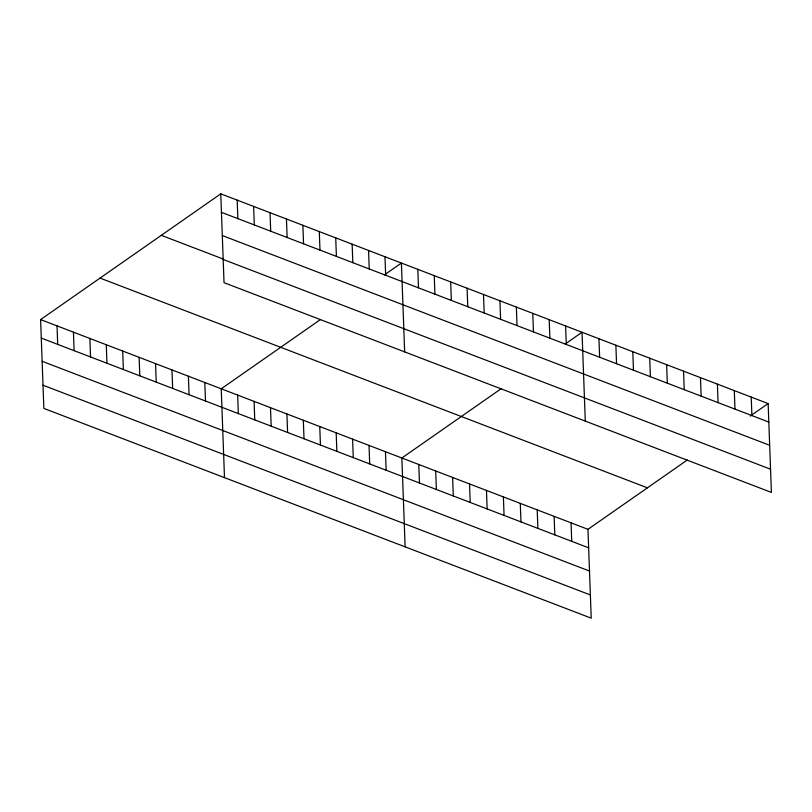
<?xml version="1.0" encoding="UTF-8"?>
<svg xmlns="http://www.w3.org/2000/svg" width="812" height="812" viewBox="0 0 812 812"><rect width="100%" height="100%" fill="white"/><g stroke="black" fill="none" stroke-linecap="round" stroke-linejoin="round"><path stroke-width="1.22" d="M687.246 460.039L587.969 529.322L591.227 618.165L43.858 408.426L40.6 319.583L220.773 193.835L768.142 403.574L771.4 492.417L224.031 282.677L220.773 193.835M320.507 319.512L221.229 388.796L224.488 477.639M384.553 274.801L401.402 263.047L404.66 351.89M501.136 388.725L401.869 458.009L405.127 546.852M565.193 344.024L582.031 332.26L585.29 421.103M750.308 416.028L768.142 403.574M221.453 212.338L768.822 422.078M222.305 235.551L769.674 445.291M161.314 235.328L223.483 259.15M223.178 259.464L770.547 469.204M100.059 278.09L647.428 487.829M40.6 319.583L587.969 529.322M41.28 338.086L588.649 547.826M42.133 361.299L589.502 571.039M43.006 385.213L590.375 594.952M751.222 397.088L751.902 415.592M734.302 390.613L734.982 409.106M717.382 384.127L718.062 402.63M700.472 377.641L701.142 396.144M683.552 371.165L684.232 389.658M666.632 364.679L667.312 383.183M649.712 358.193L650.392 376.697M632.792 351.708L633.472 370.211M615.872 345.232L616.552 363.725M598.952 338.746L599.632 357.25M565.619 325.967L566.289 344.471M571.049 522.837L571.729 541.34M549.196 319.674L549.876 338.178M554.129 516.361L554.809 534.854M532.773 313.391L533.454 331.885M537.219 509.875L537.889 528.379M516.351 307.098L517.031 325.592M520.299 503.389L520.969 521.893M499.928 300.805L500.608 319.299M503.379 496.914L504.059 515.407M483.505 294.512L484.185 313.006M486.459 490.428L487.139 508.921M467.093 288.219L467.763 306.713M469.539 483.942L470.219 502.445M450.67 281.926L451.35 300.43M452.619 477.456L453.299 495.959M434.247 275.633L434.927 294.137M435.699 470.98L436.379 489.474M417.825 269.34L418.505 287.844M418.779 464.494L419.459 482.998M384.979 256.754L385.659 275.258M385.446 451.716L386.126 470.219M368.567 250.461L369.237 268.965M369.024 445.423L369.704 463.926M352.144 244.168L352.824 262.672M352.601 439.14L353.281 457.633M335.721 237.875L336.401 256.379M336.178 432.847L336.858 451.34M319.299 231.593L319.979 250.086M319.755 426.554L320.435 445.047M302.876 225.3L303.556 243.793M303.333 420.261L304.013 438.754M286.453 219.007L287.133 237.5M286.92 413.968L287.59 432.461M270.031 212.714L270.711 231.207M270.498 407.675L271.178 426.178M253.618 206.421L254.288 224.914M254.075 401.382L254.755 419.885M237.195 200.128L237.875 218.631M237.652 395.089L238.332 413.592M204.807 382.503L205.487 401.006M188.394 376.21L189.064 394.713M171.971 369.917L172.651 388.42M155.549 363.624L156.229 382.127M139.126 357.331L139.806 375.834M122.703 351.048L123.383 369.541M106.281 344.755L106.961 363.248M89.868 338.462L90.538 356.955M73.445 332.169L74.125 350.662M57.023 325.876L57.703 344.369"/></g></svg>
